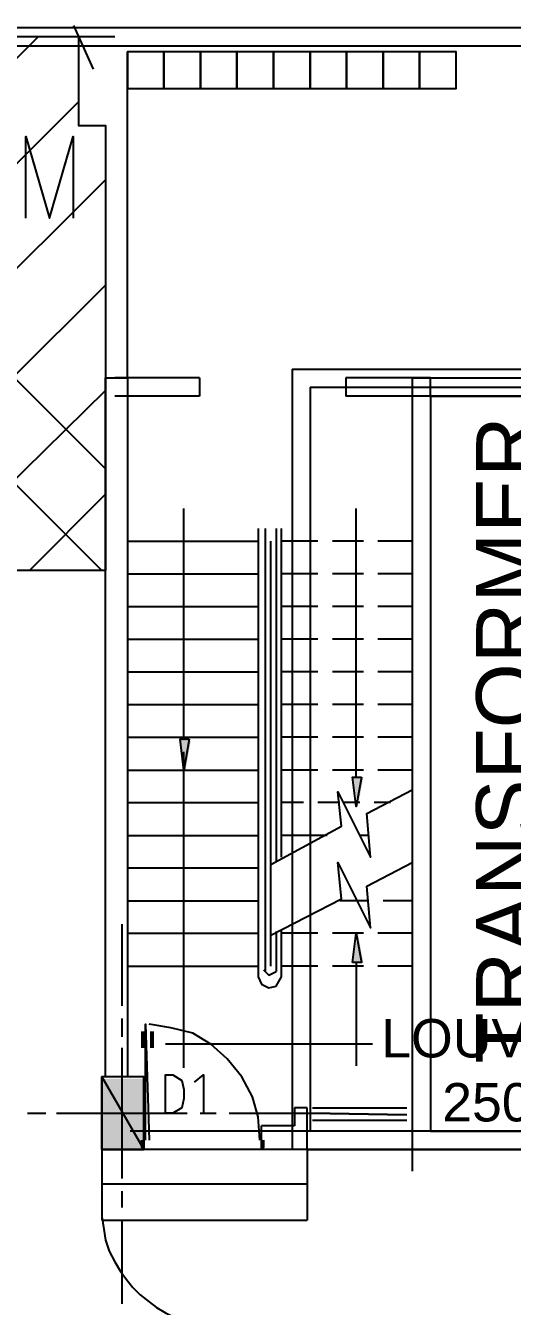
# Model space of a CAD drawing. Header units: millimetres. Extents: x -283029 to -254660, y -24907 to 10674.
# Drawn here: x -281800.8 to -281640.9, y -21527.7 to -21107 of the extents above; entities that cross this region are included whole.
import ezdxf

# ---------------------------------------------------------------- set-up
doc = ezdxf.new("R2010")
doc.units = ezdxf.units.MM
doc.header["$LTSCALE"] = 100
doc.linetypes.add('ACAD_ISO02W100', pattern=[15, 12, -3])
for name, color, linetype in [('H', 7, 'Continuous'), ('P', 7, 'Continuous'), ('TEXT', 120, 'Continuous'), ('WALL', 130, 'Continuous')]:
    doc.layers.add(name, color=color, linetype=linetype)
doc.styles.add('ROMANS', font='arial.ttf')

msp = doc.modelspace()

# ---------------------------------------------------------------- hatches: boundary and pattern name
at = {"layer": 'H', "linetype": 'Continuous'}
for points in [[(-281748.26, -21351.55), (-281750.06, -21342.01), (-281746.51, -21342.01), (-281748.26, -21351.55)], [(-281748.26, -21351.55), (-281750.06, -21342.01), (-281746.51, -21342.01), (-281748.26, -21351.55)], [(-281691.64, -21363.48), (-281693.43, -21353.91), (-281689.85, -21353.91), (-281691.64, -21363.48)], [(-281691.64, -21363.48), (-281693.43, -21353.91), (-281689.85, -21353.91), (-281691.64, -21363.48)], [(-281693.43, -21414.76), (-281691.64, -21405.19), (-281689.85, -21414.76), (-281693.43, -21414.76)], [(-281693.43, -21414.76), (-281691.64, -21405.19), (-281689.85, -21414.76), (-281693.43, -21414.76)], [(-281775.71, -21476.15), (-281775.71, -21452.92), (-281761.99, -21452.92), (-281761.99, -21476.15), (-281775.71, -21476.15)], [(-281762.6, -21476.15), (-281762.6, -21473.17), (-281761.99, -21476.15), (-281762.6, -21476.15)], [(-281723.25, -21476.15), (-281723.25, -21473.17), (-281722.64, -21476.15), (-281723.25, -21476.15)]]:
    msp.add_hatch(color=256, dxfattribs=at).paths.add_polyline_path(points)

# ---------------------------------------------------------------- linework, layer by layer
at = {"linetype": 'ACAD_ISO02W100'}
msp.add_line((-281799.5, -21110.66), (-281771.5, -21110.66), dxfattribs=at)
for p, q in [((-281767.36, -21222.75), (-281767.36, -21115.66)), ((-281667.78, -21228.7), (-281667.78, -21222.75)), ((-281667.78, -21228.7), (-281667.78, -21222.75)), ((-280281.23, -21470.2), (-281766.48, -21470.2)), ((-281713.27, -21476.11), (-280281.23, -21476.11))]:
    msp.add_line(p, q)
at = {"color": 3}
for p, q in [((-281743.64, -21222.75), (-281771.5, -21222.75)), ((-281743.64, -21222.75), (-281743.64, -21228.7)), ((-281695.64, -21222.75), (-281695.64, -21228.7)), ((-281743.64, -21228.7), (-281771.5, -21228.7)), ((-281482.94, -21228.7), (-281695.64, -21228.7))]:
    msp.add_line(p, q, dxfattribs=at)
at = {"color": 30, "true_color": 0xf8991e}
for points in [[(-282163.5, -21107.66), (-281646.84, -21107.66)], [(-282163.5, -21107.66), (-281646.84, -21107.66)], [(-281646.84, -21107.66), (-281407.5, -21107.66)], [(-282163.5, -21113.66), (-281646.84, -21113.66)], [(-281646.84, -21113.66), (-281407.5, -21113.66)]]:
    msp.add_lwpolyline(points, dxfattribs=at)
for points in [[(-281767.36, -21127.66), (-281755.36, -21127.66), (-281755.36, -21115.66), (-281767.36, -21115.66)], [(-281755.36, -21127.66), (-281743.36, -21127.66), (-281743.36, -21115.66), (-281755.36, -21115.66)], [(-281743.36, -21127.66), (-281731.36, -21127.66), (-281731.36, -21115.66), (-281743.36, -21115.66)], [(-281731.36, -21127.66), (-281719.36, -21127.66), (-281719.36, -21115.66), (-281731.36, -21115.66)], [(-281719.36, -21127.66), (-281707.36, -21127.66), (-281707.36, -21115.66), (-281719.36, -21115.66)], [(-281707.36, -21127.66), (-281695.36, -21127.66), (-281695.36, -21115.66), (-281707.36, -21115.66)], [(-281695.36, -21127.66), (-281683.36, -21127.66), (-281683.36, -21115.66), (-281695.36, -21115.66)], [(-281683.36, -21127.66), (-281671.36, -21127.66), (-281671.36, -21115.66), (-281683.36, -21115.66)], [(-281671.36, -21127.66), (-281659.36, -21127.66), (-281659.36, -21115.66), (-281671.36, -21115.66)]]:
    msp.add_lwpolyline(points, close=True)
at = {"color": 3}
msp.add_lwpolyline([(-281667.78, -21222.75), (-281695.64, -21222.75)], dxfattribs=at)
at = {"layer": 'P'}
for points in [[(-281785.11, -21107.04), (-281778.55, -21121.37)], [(-281796.57, -21110.66), (-281949.23, -21263.28)], [(-281949.23, -21110.66), (-281783.45, -21110.66), (-281783.45, -21139.87), (-281774.53, -21139.87), (-281774.53, -21285.97), (-281949.23, -21285.97), (-281949.23, -21110.66)], [(-281775.71, -21285.97), (-281949.23, -21112.45)], [(-281774.53, -21252.57), (-281916.44, -21110.66)], [(-281783.45, -21132.13), (-281937.3, -21285.97)], [(-281800.73, -21170.31), (-281800.73, -21143.47), (-281792.99, -21170.31), (-281785.22, -21143.47), (-281785.22, -21170.31)], [(-281774.53, -21157.75), (-281903.32, -21285.97)], [(-281774.53, -21192.33), (-281868.71, -21285.97)], [(-281774.53, -21452.32), (-281774.53, -21222.75)], [(-281774.53, -21222.75), (-281767.36, -21222.75)], [(-281767.36, -21222.75), (-281767.36, -21452.32)], [(-281673.76, -21222.75), (-281673.76, -21476.15)], [(-281673.76, -21222.75), (-281673.76, -21476.15)], [(-281774.53, -21226.91), (-281834.74, -21285.97)], [(-281667.78, -21228.7), (-281667.78, -21470.2)], [(-281667.78, -21228.7), (-281667.78, -21470.2)], [(-281667.78, -21228.7), (-281494.26, -21228.7)], [(-281774.53, -21260.92), (-281799.55, -21285.97)], [(-281748.87, -21341.41), (-281748.87, -21265.68)], [(-281748.87, -21341.41), (-281748.87, -21265.68)], [(-281692.22, -21353.91), (-281692.22, -21265.68)], [(-281692.22, -21353.91), (-281692.22, -21265.68)], [(-281724.43, -21272.24), (-281724.43, -21419.53)], [(-281724.43, -21272.24), (-281724.43, -21419.53)], [(-281722.03, -21417.74), (-281722.03, -21272.24)], [(-281722.03, -21417.74), (-281722.03, -21272.24)], [(-281718.45, -21272.24), (-281718.45, -21381.36)], [(-281718.45, -21272.24), (-281718.45, -21381.36)], [(-281716.69, -21380.18), (-281716.69, -21272.24)], [(-281716.69, -21380.18), (-281716.69, -21272.24)], [(-281767.36, -21276.4), (-281724.43, -21276.4)], [(-281767.36, -21276.4), (-281724.43, -21276.4)], [(-281720.24, -21415.94), (-281720.24, -21276.4)], [(-281720.24, -21415.94), (-281720.24, -21276.4)], [(-281720.24, -21415.94), (-281720.24, -21276.4)], [(-281720.24, -21415.94), (-281720.24, -21276.4)], [(-281704.76, -21276.4), (-281716.69, -21276.4)], [(-281704.76, -21276.4), (-281716.69, -21276.4)], [(-281689.85, -21276.4), (-281699.99, -21276.4)], [(-281689.85, -21276.4), (-281699.99, -21276.4)], [(-281673.76, -21276.4), (-281685.09, -21276.4)], [(-281673.76, -21276.4), (-281685.09, -21276.4)], [(-281774.53, -21285.97), (-281949.23, -21285.97)], [(-281767.36, -21287.15), (-281724.43, -21287.15)], [(-281767.36, -21287.15), (-281724.43, -21287.15)], [(-281720.24, -21415.94), (-281720.24, -21287.15)], [(-281720.24, -21415.94), (-281720.24, -21287.15)], [(-281720.24, -21415.94), (-281720.24, -21287.15)], [(-281720.24, -21415.94), (-281720.24, -21287.15)], [(-281704.76, -21287.15), (-281716.69, -21287.15)], [(-281704.76, -21287.15), (-281716.69, -21287.15)], [(-281689.85, -21287.15), (-281699.99, -21287.15)], [(-281689.85, -21287.15), (-281699.99, -21287.15)], [(-281673.76, -21287.15), (-281685.09, -21287.15)], [(-281673.76, -21287.15), (-281685.09, -21287.15)], [(-281767.36, -21297.87), (-281724.43, -21297.87)], [(-281767.36, -21297.87), (-281724.43, -21297.87)], [(-281704.76, -21297.87), (-281716.69, -21297.87)], [(-281704.76, -21297.87), (-281716.69, -21297.87)], [(-281689.85, -21297.87), (-281699.99, -21297.87)], [(-281689.85, -21297.87), (-281699.99, -21297.87)], [(-281673.76, -21297.87), (-281685.09, -21297.87)], [(-281673.76, -21297.87), (-281685.09, -21297.87)], [(-281767.36, -21308.62), (-281724.43, -21308.62)], [(-281767.36, -21308.62), (-281724.43, -21308.62)], [(-281704.76, -21308.62), (-281716.69, -21308.62)], [(-281704.76, -21308.62), (-281716.69, -21308.62)], [(-281689.85, -21308.62), (-281699.99, -21308.62)], [(-281689.85, -21308.62), (-281699.99, -21308.62)], [(-281673.76, -21308.62), (-281685.09, -21308.62)], [(-281673.76, -21308.62), (-281685.09, -21308.62)], [(-281767.36, -21319.33), (-281724.43, -21319.33)], [(-281767.36, -21319.33), (-281724.43, -21319.33)], [(-281704.76, -21319.33), (-281716.69, -21319.33)], [(-281704.76, -21319.33), (-281716.69, -21319.33)], [(-281689.85, -21319.33), (-281699.99, -21319.33)], [(-281689.85, -21319.33), (-281699.99, -21319.33)], [(-281673.76, -21319.33), (-281685.09, -21319.33)], [(-281673.76, -21319.33), (-281685.09, -21319.33)], [(-281767.36, -21330.08), (-281724.43, -21330.08)], [(-281767.36, -21330.08), (-281724.43, -21330.08)], [(-281704.76, -21330.08), (-281716.69, -21330.08)], [(-281704.76, -21330.08), (-281716.69, -21330.08)], [(-281689.85, -21330.08), (-281699.99, -21330.08)], [(-281689.85, -21330.08), (-281699.99, -21330.08)], [(-281673.76, -21330.08), (-281685.09, -21330.08)], [(-281673.76, -21330.08), (-281685.09, -21330.08)], [(-281767.36, -21340.8), (-281724.43, -21340.8)], [(-281767.36, -21340.8), (-281724.43, -21340.8)], [(-281704.76, -21340.8), (-281716.69, -21340.8)], [(-281704.76, -21340.8), (-281716.69, -21340.8)], [(-281689.85, -21340.8), (-281699.99, -21340.8)], [(-281689.85, -21340.8), (-281699.99, -21340.8)], [(-281673.76, -21340.8), (-281685.09, -21340.8)], [(-281673.76, -21340.8), (-281685.09, -21340.8)], [(-281747.08, -21341.41), (-281748.87, -21351.55), (-281750.06, -21341.41), (-281747.08, -21341.41)], [(-281747.08, -21341.41), (-281748.87, -21351.55), (-281750.06, -21341.41), (-281747.08, -21341.41)], [(-281748.87, -21449.34), (-281748.87, -21345.6)], [(-281748.87, -21449.34), (-281748.87, -21345.6)], [(-281767.36, -21351.55), (-281724.43, -21351.55)], [(-281767.36, -21351.55), (-281724.43, -21351.55)], [(-281704.76, -21351.55), (-281716.69, -21351.55)], [(-281704.76, -21351.55), (-281716.69, -21351.55)], [(-281689.85, -21351.55), (-281699.99, -21351.55)], [(-281689.85, -21351.55), (-281699.99, -21351.55)], [(-281690.43, -21353.91), (-281692.22, -21363.48), (-281693.43, -21353.91), (-281690.43, -21353.91)], [(-281690.43, -21353.91), (-281692.22, -21363.48), (-281693.43, -21353.91), (-281690.43, -21353.91)], [(-281673.76, -21351.55), (-281685.09, -21351.55)], [(-281673.76, -21351.55), (-281685.09, -21351.55)], [(-281720.24, -21382.55), (-281696.98, -21370.04), (-281698.2, -21358.71), (-281687.45, -21380.18), (-281688.67, -21365.85), (-281673.76, -21358.1)], [(-281720.24, -21382.55), (-281696.98, -21370.04), (-281698.2, -21358.71), (-281687.45, -21380.18), (-281688.67, -21365.85), (-281673.76, -21358.1)], [(-281767.36, -21362.26), (-281724.43, -21362.26)], [(-281767.36, -21362.26), (-281724.43, -21362.26)], [(-281709.53, -21362.26), (-281716.69, -21362.26)], [(-281709.53, -21362.26), (-281716.69, -21362.26)], [(-281697.59, -21362.26), (-281704.76, -21362.26)], [(-281697.59, -21362.26), (-281704.76, -21362.26)], [(-281691.03, -21362.26), (-281696.41, -21362.26)], [(-281691.03, -21362.26), (-281696.41, -21362.26)], [(-281680.89, -21362.26), (-281686.27, -21362.26)], [(-281680.89, -21362.26), (-281686.27, -21362.26)], [(-281767.36, -21373.01), (-281724.43, -21373.01)], [(-281767.36, -21373.01), (-281724.43, -21373.01)], [(-281701.78, -21373.01), (-281716.69, -21373.01)], [(-281701.78, -21373.01), (-281716.69, -21373.01)], [(-281688.06, -21373.01), (-281691.03, -21373.01)], [(-281688.06, -21373.01), (-281691.03, -21373.01)], [(-281720.24, -21405.8), (-281696.98, -21393.87), (-281698.2, -21381.97), (-281687.45, -21403.44), (-281688.67, -21389.71), (-281673.76, -21381.97)], [(-281720.24, -21405.8), (-281696.98, -21393.87), (-281698.2, -21381.97), (-281687.45, -21403.44), (-281688.67, -21389.71), (-281673.76, -21381.97)], [(-281767.36, -21383.73), (-281724.43, -21383.73)], [(-281767.36, -21383.73), (-281724.43, -21383.73)], [(-281767.36, -21394.48), (-281724.43, -21394.48)], [(-281767.36, -21394.48), (-281724.43, -21394.48)], [(-281688.06, -21394.48), (-281697.59, -21394.48)], [(-281688.06, -21394.48), (-281697.59, -21394.48)], [(-281673.76, -21394.48), (-281683.29, -21394.48)], [(-281673.76, -21394.48), (-281683.29, -21394.48)], [(-281769.16, -21402.22), (-281769.16, -21429.06)], [(-281716.69, -21419.53), (-281716.69, -21404.01)], [(-281716.69, -21419.53), (-281716.69, -21404.01)], [(-281767.36, -21405.19), (-281724.43, -21405.19)], [(-281767.36, -21405.19), (-281724.43, -21405.19)], [(-281718.45, -21404.62), (-281718.45, -21417.74)], [(-281718.45, -21404.62), (-281718.45, -21417.74)], [(-281704.76, -21405.19), (-281716.69, -21405.19)], [(-281704.76, -21405.19), (-281716.69, -21405.19)], [(-281689.85, -21405.19), (-281699.99, -21405.19)], [(-281689.85, -21405.19), (-281699.99, -21405.19)], [(-281693.43, -21414.76), (-281692.22, -21405.19), (-281690.43, -21414.76), (-281693.43, -21414.76)], [(-281693.43, -21414.76), (-281692.22, -21405.19), (-281690.43, -21414.76), (-281693.43, -21414.76)], [(-281673.76, -21405.19), (-281685.09, -21405.19)], [(-281673.76, -21405.19), (-281685.09, -21405.19)], [(-281767.36, -21415.94), (-281724.43, -21415.94)], [(-281767.36, -21415.94), (-281724.43, -21415.94)], [(-281704.76, -21415.94), (-281716.69, -21415.94)], [(-281704.76, -21415.94), (-281716.69, -21415.94)], [(-281689.85, -21415.94), (-281699.99, -21415.94)], [(-281689.85, -21415.94), (-281699.99, -21415.94)], [(-281692.22, -21414.76), (-281692.22, -21448.73)], [(-281692.22, -21414.76), (-281692.22, -21448.73)], [(-281673.76, -21415.94), (-281685.09, -21415.94)], [(-281673.76, -21415.94), (-281685.09, -21415.94)], [(-281724.43, -21419.53), (-281723.25, -21421.89), (-281720.85, -21423.11), (-281718.45, -21422.5), (-281716.69, -21419.53)], [(-281724.43, -21419.53), (-281723.25, -21421.89), (-281720.85, -21423.11), (-281718.45, -21422.5), (-281716.69, -21419.53)], [(-281722.64, -21417.13), (-281720.85, -21418.92), (-281718.45, -21417.74)], [(-281722.64, -21417.13), (-281720.85, -21418.92), (-281718.45, -21417.74)], [(-281769.16, -21433.22), (-281769.16, -21439.2)], [(-281762.6, -21437.41), (-281762.6, -21442.78)], [(-281761.99, -21437.41), (-281761.99, -21442.78)], [(-281761.38, -21473.17), (-281761.38, -21435.01), (-281760.2, -21473.17)], [(-281723.82, -21473.17), (-281724.43, -21465.43), (-281726.22, -21458.87), (-281729.81, -21452.32), (-281734.57, -21446.37), (-281739.92, -21441.57), (-281745.9, -21438.02), (-281753.06, -21436.23), (-281760.2, -21435.01)], [(-281723.82, -21473.17), (-281724.43, -21465.43), (-281726.22, -21458.87), (-281729.81, -21452.32), (-281734.57, -21446.37), (-281739.92, -21441.57), (-281745.9, -21438.02), (-281753.06, -21436.23), (-281760.2, -21435.01)], [(-281759.62, -21437.41), (-281759.62, -21442.78)], [(-281759.01, -21437.41), (-281759.01, -21442.78)], [(-281686.88, -21441.57), (-281754.82, -21441.57)], [(-281686.88, -21441.57), (-281754.82, -21441.57)], [(-281769.16, -21442.78), (-281769.16, -21485.71)], [(-281761.99, -21452.32), (-281775.71, -21452.32), (-281761.99, -21476.15), (-281761.99, -21452.32)], [(-281775.71, -21452.32), (-281761.99, -21476.15), (-281775.71, -21476.15), (-281775.71, -21452.32)], [(-281775.71, -21476.15), (-281761.99, -21476.15), (-281761.99, -21452.32), (-281775.71, -21452.32), (-281775.71, -21476.15)], [(-281767.36, -21452.32), (-281774.53, -21452.32)], [(-281754.82, -21464.25), (-281754.82, -21451.71), (-281752.46, -21451.71), (-281749.48, -21453.5), (-281748.87, -21456.47), (-281748.87, -21459.48), (-281749.48, -21462.46), (-281752.46, -21464.25), (-281754.82, -21464.25)], [(-281754.82, -21464.25), (-281754.82, -21451.71), (-281752.46, -21451.71), (-281749.48, -21453.5), (-281748.87, -21456.47), (-281748.87, -21459.48), (-281749.48, -21462.46), (-281752.46, -21464.25), (-281754.82, -21464.25)], [(-281745.29, -21454.11), (-281742.32, -21451.71), (-281742.32, -21464.25)], [(-281745.29, -21454.11), (-281742.32, -21451.71), (-281742.32, -21464.25)], [(-281708.34, -21462.46), (-281712.5, -21462.46)], [(-281712.5, -21462.46), (-281712.5, -21468.41)], [(-281708.34, -21476.15), (-281708.34, -21462.46)], [(-281706.55, -21462.46), (-281675.52, -21462.46)], [(-281800.15, -21464.25), (-281794.2, -21464.25)], [(-281790.62, -21464.25), (-281747.69, -21464.25)], [(-281743.5, -21464.25), (-281738.16, -21464.25)], [(-281733.97, -21464.25), (-281706.55, -21464.25)], [(-281675.52, -21464.82), (-281707.13, -21464.25), (-281675.52, -21464.82)], [(-281675.52, -21466.62), (-281706.55, -21466.62)], [(-281712.5, -21468.41), (-281723.25, -21468.41)], [(-281723.25, -21476.15), (-281723.25, -21468.41)], [(-281667.78, -21470.2), (-281626.64, -21470.2)], [(-281762.6, -21473.17), (-281761.99, -21475.57), (-281762.6, -21475.57), (-281762.6, -21473.17)], [(-281762.6, -21473.17), (-281762.6, -21475.57)], [(-281761.99, -21473.17), (-281761.99, -21475.57), (-281761.99, -21473.17)], [(-281761.99, -21473.17), (-281761.99, -21476.15)], [(-281723.25, -21473.17), (-281722.64, -21475.57), (-281723.25, -21475.57), (-281723.25, -21473.17)], [(-281723.25, -21473.17), (-281723.25, -21476.15)], [(-281722.64, -21473.17), (-281722.64, -21475.57), (-281722.64, -21473.17)], [(-281722.64, -21473.17), (-281722.64, -21475.57)], [(-281775.71, -21476.15), (-281775.71, -21495.25)], [(-281775.71, -21476.15), (-281775.71, -21499.41)], [(-281723.25, -21476.15), (-281761.99, -21476.15)], [(-281708.34, -21476.15), (-281723.25, -21476.15)], [(-281708.34, -21476.15), (-281673.76, -21476.15)], [(-281708.34, -21476.15), (-281708.34, -21499.41)], [(-281673.76, -21476.15), (-281673.76, -21483.31)], [(-281673.76, -21476.15), (-281626.64, -21476.15)], [(-281775.71, -21487.51), (-281708.34, -21487.51)], [(-281769.16, -21489.87), (-281769.16, -21495.25)], [(-281775.71, -21495.25), (-281775.71, -21498.22), (-281775.1, -21502.41), (-281774.53, -21505.96), (-281773.31, -21509.55), (-281771.52, -21513.13), (-281769.73, -21516.1), (-281767.97, -21518.5), (-281765.57, -21521.48), (-281763.17, -21523.88), (-281760.2, -21526.25), (-281757.83, -21528.04), (-281754.82, -21529.83), (-281751.27, -21531.62), (-281747.69, -21532.8), (-281744.11, -21533.41), (-281739.92, -21533.99), (-281736.94, -21533.99)], [(-281775.71, -21499.41), (-281708.34, -21499.41)], [(-281769.16, -21499.41), (-281769.16, -21526.85)]]:
    msp.add_lwpolyline(points, dxfattribs=at)
at = {"layer": 'P', "color": 3}
msp.add_lwpolyline([(-281673.76, -21222.75), (-281494.26, -21222.75)], dxfattribs=at)
at = {"layer": 'WALL'}
for p, q in [((-281713.27, -21219.92), (-281713.27, -21476.11)), ((-281713.27, -21219.92), (-281571.38, -21219.92)), ((-281707.36, -21225.83), (-281707.36, -21470.2)), ((-281707.36, -21225.83), (-281571.38, -21225.83))]:
    msp.add_line(p, q, dxfattribs=at)

# ---------------------------------------------------------------- texts
at = {"layer": 'TEXT', "color": 120, "insert": (-281609.95, -21341.69), "char_height": 19.7073, "attachment_point": 5, "rotation": 90, "style": 'ROMANS'}
msp.add_mtext('TRANSFORMER\\PROOM\\P4600X6200', dxfattribs=at)
at = {"layer": 'TEXT', "color": 210, "insert": (-281618.88, -21450.25), "char_height": 12.6127, "attachment_point": 5, "style": 'ROMANS'}
msp.add_mtext('LOUVER DOOR\\P2500X3000', dxfattribs=at)

doc.saveas('drawing.dxf')
